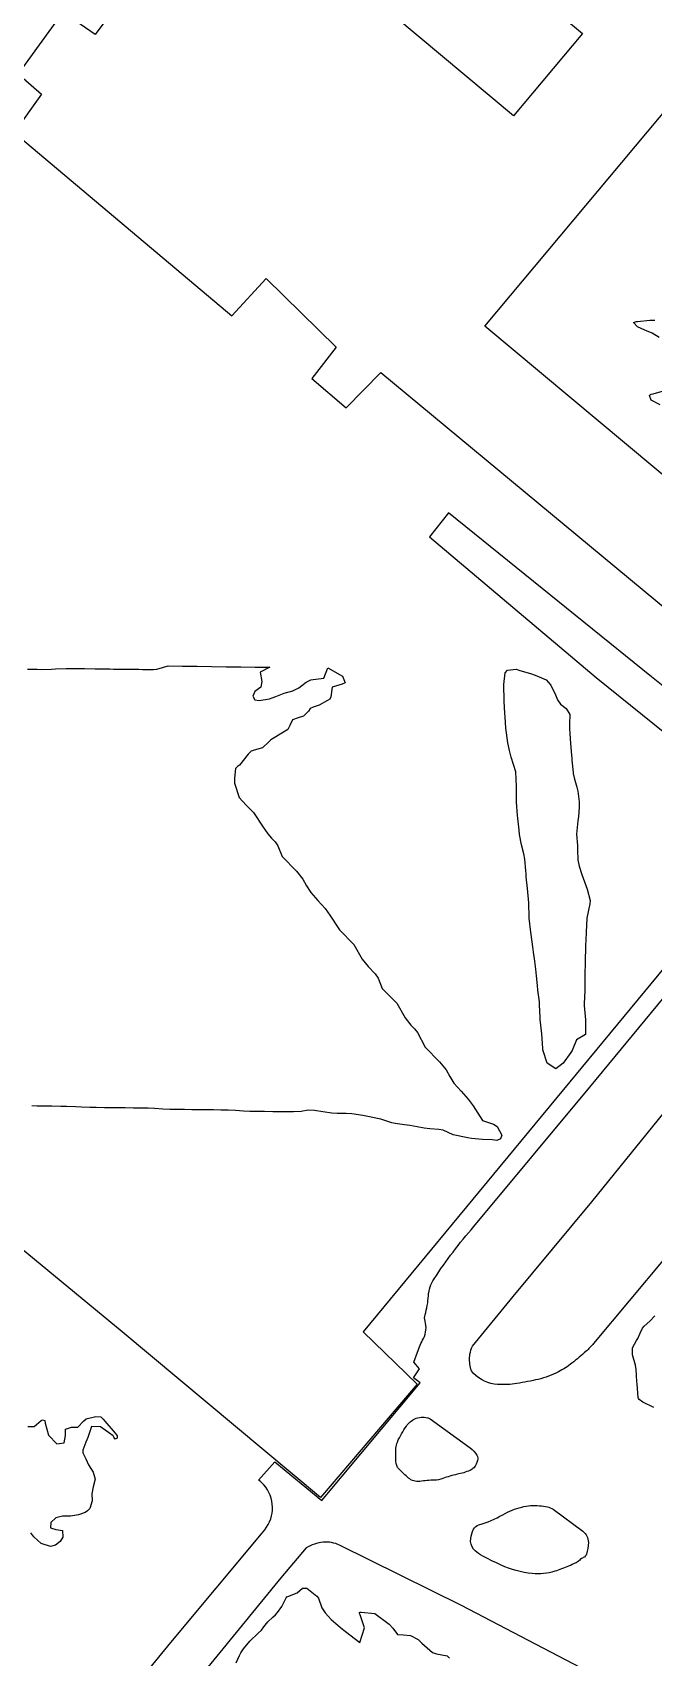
# Model space of a CAD drawing. Header units: metres. Extents: x 307586 to 320046, y 7427249 to 7434250.
# Drawn here: x 317742.7 to 317828.1, y 7431614.8 to 7431838.3 of the extents above; entities that cross this region are included whole.
import ezdxf

# ---------------------------------------------------------------- set-up
doc = ezdxf.new("R2010")
doc.units = ezdxf.units.M
doc.header["$MEASUREMENT"] = 0
for name, color, linetype in [('Curvas de Nivel 1m', 11, 'Continuous'), ('Edificações', 30, 'Continuous'), ('Vias Primárias', 230, 'Continuous')]:
    doc.layers.add(name, color=color, linetype=linetype)

msp = doc.modelspace()

# ---------------------------------------------------------------- linework, layer by layer
at = {"layer": 'Curvas de Nivel 1m', "elevation": 741, "flags": 128}
for points in [[(317828.9, 7431796.37), (317827.9, 7431796.97), (317826.9, 7431797.4), (317825.91, 7431797.83), (317825.35, 7431798.42), (317825.76, 7431798.57), (317825.92, 7431798.59), (317827.59, 7431798.73), (317827.93, 7431798.76), (317828.28, 7431798.74)], [(317829.03, 7431787.12), (317827.79, 7431787.75), (317827.54, 7431788.39), (317827.67, 7431788.53), (317827.8, 7431788.57), (317828.04, 7431788.63), (317829.81, 7431789.13)], [(317742, 7431750.74), (317743.33, 7431750.73), (317744, 7431750.71), (317745.33, 7431750.76), (317745.89, 7431750.8), (317747.34, 7431750.84), (317747.84, 7431750.83), (317749.34, 7431750.82), (317749.84, 7431750.81), (317751.34, 7431750.8), (317751.84, 7431750.79), (317753.34, 7431750.77), (317753.84, 7431750.76), (317755.34, 7431750.75), (317755.84, 7431750.74), (317757.34, 7431750.72), (317757.84, 7431750.71), (317759.34, 7431750.7), (317759.79, 7431750.75), (317761.34, 7431751.18), (317763.34, 7431751.15), (317765.34, 7431751.13), (317767.34, 7431751.1), (317769.34, 7431751.08), (317771.34, 7431751.06), (317773.34, 7431751.03), (317775.34, 7431751.01), (317774.03, 7431750.32), (317774.22, 7431749.02), (317774.09, 7431748.24), (317773.3, 7431747.65), (317772.99, 7431747.03), (317773.29, 7431746.52), (317773.86, 7431746.45), (317775.29, 7431746.64), (317776.15, 7431747), (317777.3, 7431747.45), (317778.49, 7431747.78), (317779.31, 7431748.18), (317779.76, 7431748.5), (317780.33, 7431748.95), (317780.98, 7431749.28), (317781.32, 7431749.3), (317782.76, 7431749.48), (317783.34, 7431750.91), (317785.33, 7431749.76), (317785.69, 7431748.88), (317785.31, 7431748.69), (317783.93, 7431748.28), (317783.73, 7431746.91), (317783.58, 7431746.62), (317783.29, 7431746.44), (317782.14, 7431745.79), (317781.28, 7431745.51), (317780.89, 7431745.33), (317780.68, 7431744.95), (317779.96, 7431744.25), (317779.26, 7431744.02), (317778.45, 7431743.77), (317778.1, 7431742.97), (317777.8, 7431742.42), (317777.23, 7431742.08), (317775.47, 7431741.01), (317775.34, 7431740.89), (317775.22, 7431740.72), (317774.33, 7431739.9), (317773.2, 7431739.58), (317772.77, 7431739.47), (317772.37, 7431739.04), (317771.18, 7431737.54), (317770.91, 7431737.33), (317770.61, 7431737.07), (317770.49, 7431735.73), (317770.48, 7431735.07), (317771.12, 7431733.06), (317772.11, 7431732.05), (317773.1, 7431731.03), (317774.41, 7431729.02), (317775.06, 7431728.08), (317775.56, 7431727.5), (317776.06, 7431726.99), (317776.46, 7431726.41), (317777.03, 7431724.98), (317779, 7431722.96), (317779.89, 7431721.85), (317780.4, 7431720.94), (317780.97, 7431720.03), (317781.96, 7431718.92), (317782.94, 7431717.81), (317783.6, 7431716.9), (317784.91, 7431714.89), (317786.88, 7431712.86), (317788.03, 7431710.85), (317788.85, 7431709.84), (317789.84, 7431708.82), (317790.24, 7431708.24), (317790.81, 7431706.81), (317792.79, 7431704.79), (317793.93, 7431702.78), (317794.75, 7431701.77), (317795.25, 7431701.26), (317795.64, 7431700.76), (317796.71, 7431698.74), (317798.69, 7431696.72), (317799.58, 7431695.61), (317800.09, 7431694.7), (317800.66, 7431693.79), (317801.65, 7431692.68), (317802.63, 7431691.57), (317803.29, 7431690.66), (317804.59, 7431688.65), (317806.1, 7431688.14), (317806.58, 7431687.8), (317807.25, 7431686.61), (317807.07, 7431686.12), (317806.57, 7431685.9), (317805.91, 7431685.98), (317804.57, 7431686.02), (317803.07, 7431686.17), (317802.57, 7431686.27), (317800.57, 7431686.69), (317799.19, 7431687.32), (317798.58, 7431687.39), (317797.35, 7431687.51), (317796.58, 7431687.6), (317795.58, 7431687.76), (317794.58, 7431687.94), (317793.86, 7431688.05), (317792.59, 7431688.25), (317792.13, 7431688.34), (317790.59, 7431688.81), (317788.6, 7431689.24), (317788.12, 7431689.33), (317786.6, 7431689.56), (317785.86, 7431689.62), (317784.6, 7431689.59), (317783.85, 7431689.65), (317782.61, 7431689.85), (317781.49, 7431690.04), (317780.61, 7431690.05), (317779.67, 7431689.89), (317778.61, 7431689.82), (317777.75, 7431689.83), (317776.61, 7431689.84), (317775.75, 7431689.85), (317774.61, 7431689.87), (317773.75, 7431689.88), (317772.61, 7431689.89), (317771.72, 7431689.93), (317770.61, 7431690.02), (317769.61, 7431690.07), (317768.61, 7431690.08), (317767.61, 7431690.09), (317766.61, 7431690.1), (317765.61, 7431690.12), (317764.61, 7431690.13), (317763.61, 7431690.14), (317762.61, 7431690.15), (317761.61, 7431690.16), (317760.61, 7431690.2), (317759.5, 7431690.3), (317758.61, 7431690.34), (317757.47, 7431690.35), (317756.61, 7431690.36), (317755.47, 7431690.38), (317754.61, 7431690.39), (317753.47, 7431690.4), (317752.61, 7431690.41), (317751.47, 7431690.42), (317750.61, 7431690.43), (317749.44, 7431690.48), (317748.61, 7431690.54), (317747.36, 7431690.58), (317746.61, 7431690.59), (317745.36, 7431690.61), (317744.61, 7431690.62), (317743.36, 7431690.63), (317742.61, 7431690.64)], [(317828.13, 7431649.16), (317826.63, 7431649.88), (317826.14, 7431650.25), (317826.04, 7431650.38), (317825.99, 7431650.53), (317825.83, 7431652.38), (317825.81, 7431652.75), (317825.73, 7431654.38), (317825.61, 7431654.98), (317825.21, 7431656.39), (317825.22, 7431657.39), (317825.78, 7431658.38), (317825.96, 7431658.67), (317826.25, 7431659.38), (317826.57, 7431660.07), (317826.83, 7431660.37), (317827.59, 7431661.04), (317828.28, 7431661.79)], [(317742.08, 7431646.53), (317742.93, 7431646.53), (317743.89, 7431647.36), (317744.09, 7431647.47), (317744.39, 7431647.36), (317744.43, 7431647.02), (317744.89, 7431645.35), (317746.05, 7431644.15), (317747.08, 7431644.3), (317747.26, 7431645.33), (317747.24, 7431646.16), (317748.08, 7431646.45), (317748.93, 7431646.46), (317749.74, 7431647.3), (317750.1, 7431647.58), (317751.43, 7431647.94), (317752.1, 7431647.87), (317752.41, 7431647.57), (317752.65, 7431647.26), (317754.07, 7431645.63), (317754.35, 7431645.24), (317754.35, 7431644.95), (317754.06, 7431644.82), (317753.91, 7431645.09), (317753.81, 7431645.24), (317752.08, 7431646.48), (317750.82, 7431646.55), (317750.4, 7431645.29), (317750.32, 7431645.02), (317750.05, 7431644.41), (317749.64, 7431643.3), (317749.65, 7431642.91), (317750.03, 7431642.1), (317750.42, 7431641.29), (317751.03, 7431640.26), (317751.34, 7431639.28), (317751.03, 7431638.23), (317750.87, 7431637.28), (317750.92, 7431636.32), (317750.57, 7431635.28), (317750.27, 7431634.95), (317749.94, 7431634.72), (317749.01, 7431634.38), (317747.93, 7431634.19), (317746.82, 7431634.22), (317745.93, 7431634), (317745.22, 7431633.35), (317745.17, 7431632.6), (317745.91, 7431632.37), (317746.81, 7431632.23), (317746.9, 7431631.33), (317746.5, 7431630.73), (317745.89, 7431630.23), (317745.18, 7431630.05), (317743.89, 7431630.43), (317742.88, 7431631.38), (317742.46, 7431631.93)], [(317770.7, 7431614.03), (317771.19, 7431615.04), (317771.34, 7431615.41), (317771.72, 7431615.95), (317772.59, 7431617.02), (317773.74, 7431618.13), (317774.21, 7431618.53), (317774.52, 7431618.99), (317775.07, 7431619.68), (317775.77, 7431620.33), (317776.12, 7431620.63), (317776.41, 7431620.97), (317776.99, 7431621.77), (317777.61, 7431622.96), (317777.68, 7431623.09), (317777.81, 7431623.15), (317779.11, 7431623.64), (317779.82, 7431624.32), (317780.45, 7431624.3), (317781.81, 7431623.21), (317782.02, 7431622.91), (317782.49, 7431621.6), (317782.93, 7431620.89), (317783.77, 7431620), (317785.07, 7431618.87), (317785.75, 7431618.36), (317787.73, 7431616.84), (317788.34, 7431618.83), (317787.78, 7431620.62), (317787.67, 7431620.84), (317787.66, 7431620.97), (317787.78, 7431621), (317787.92, 7431620.98), (317789.78, 7431620.81), (317791.76, 7431619.33), (317792.27, 7431618.78), (317792.91, 7431617.94), (317793.74, 7431617.89), (317794.7, 7431617.79), (317795.74, 7431617.23), (317796.23, 7431616.74), (317797.72, 7431615.45), (317798.26, 7431615.25), (317799.72, 7431615.01), (317800.06, 7431614.69)]]:
    msp.add_lwpolyline(points, dxfattribs=at)
msp.add_lwpolyline([(317809.21, 7431750.73), (317809.34, 7431750.67), (317809.56, 7431750.6), (317811.34, 7431750.09), (317812.07, 7431749.83), (317813.32, 7431749.25), (317813.99, 7431748.54), (317814.61, 7431747.22), (317814.92, 7431746.53), (317815.29, 7431745.94), (317816.08, 7431745.32), (317816.61, 7431744.51), (317816.56, 7431743.2), (317816.56, 7431742.51), (317816.61, 7431741.88), (317816.68, 7431740.51), (317816.82, 7431738.89), (317816.86, 7431738.51), (317816.89, 7431738.21), (317817.06, 7431736.5), (317817.07, 7431736.4), (317817.17, 7431735.79), (317817.57, 7431734.5), (317817.69, 7431733.95), (317817.87, 7431732.49), (317817.89, 7431731.72), (317817.77, 7431730.49), (317817.69, 7431729.89), (317817.54, 7431728.5), (317817.53, 7431728.03), (317817.63, 7431726.49), (317817.65, 7431725.89), (317817.71, 7431724.49), (317817.88, 7431723.63), (317818.24, 7431722.49), (317818.98, 7431720.48), (317819.38, 7431718.89), (317819.36, 7431718.47), (317818.93, 7431716.48), (317818.83, 7431714.57), (317818.82, 7431714.48), (317818.74, 7431712.63), (317818.73, 7431712.48), (317818.72, 7431710.63), (317818.71, 7431710.48), (317818.65, 7431708.66), (317818.65, 7431708.48), (317818.65, 7431706.64), (317818.65, 7431706.48), (317818.56, 7431704.72), (317818.56, 7431704.48), (317818.76, 7431702.48), (317818.74, 7431700.48), (317817.49, 7431699.74), (317817, 7431698.5), (317816.92, 7431698.29), (317816.71, 7431698.02), (317815.69, 7431696.52), (317814.69, 7431695.74), (317813.48, 7431696.54), (317812.88, 7431698.38), (317812.86, 7431698.55), (317812.74, 7431700.55), (317812.53, 7431702.55), (317812.51, 7431702.8), (317812.43, 7431704.55), (317812.4, 7431704.95), (317812.21, 7431706.56), (317812.13, 7431707.24), (317812.02, 7431708.56), (317811.92, 7431709.48), (317811.79, 7431710.56), (317811.62, 7431711.82), (317811.5, 7431712.56), (317811.26, 7431714.22), (317811.21, 7431714.57), (317811.01, 7431716.49), (317811.01, 7431716.57), (317810.95, 7431718.57), (317810.79, 7431720.57), (317810.61, 7431722.19), (317810.58, 7431722.58), (317810.56, 7431723.04), (317810.42, 7431724.59), (317810.28, 7431725.35), (317809.97, 7431726.59), (317809.69, 7431727.97), (317809.61, 7431728.59), (317809.44, 7431730.26), (317809.41, 7431730.6), (317809.28, 7431732.43), (317809.28, 7431732.6), (317809.24, 7431734.51), (317809.24, 7431734.6), (317809.17, 7431736.6), (317808.51, 7431738.61), (317808.29, 7431739.53), (317808.08, 7431740.61), (317807.87, 7431741.98), (317807.8, 7431742.61), (317807.69, 7431744.2), (317807.66, 7431744.62), (317807.58, 7431746.32), (317807.57, 7431746.62), (317807.52, 7431748.41), (317807.51, 7431748.62), (317807.71, 7431750.24), (317808.01, 7431750.61)], close=True, dxfattribs=at)
at = {"layer": 'Edificações'}
for points in [[(317778.7, 7431871.32), (317818.32, 7431838.18), (317808.85, 7431826.87), (317769.24, 7431860.01), (317747.13, 7431878.5), (317759.06, 7431892.76), (317770.09, 7431883.54), (317781.2, 7431896.83), (317792.28, 7431887.56), (317781.17, 7431874.27)], [(317761.76, 7431852.12), (317751.32, 7431838.07), (317746.86, 7431841.13), (317740.74, 7431832.64), (317743.94, 7431829.86), (317740.18, 7431824.57), (317770.12, 7431799.33), (317774.86, 7431804.48), (317784.47, 7431795.02), (317781.12, 7431790.71), (317785.86, 7431786.67), (317790.59, 7431791.54), (317833.79, 7431755.73)], [(317852.54, 7431776.61), (317863.7, 7431767.79), (317855.31, 7431757.77), (317844.79, 7431766.58), (317843.85, 7431765.36), (317804.89, 7431797.95), (317837.61, 7431837.06), (317844.75, 7431831.12), (317843.94, 7431807.8), (317859.46, 7431785.58), (317852.54, 7431776.61)], [(317846.37, 7431734.83), (317827.84, 7431749.67), (317799.9, 7431772.24), (317797.3, 7431768.96), (317820.2, 7431749.57), (317839.32, 7431734.19)], [(317829.69, 7431709.85), (317788.18, 7431659.57), (317795.6, 7431652.36), (317782.3, 7431636.8), (317755.03, 7431659.59), (317715.15, 7431692.43)]]:
    msp.add_lwpolyline(points, dxfattribs=at)
at = {"layer": 'Vias Primárias', "elevation": 749.3}
msp.add_lwpolyline([(317750.79, 7431603.46), (317761.74, 7431616.82), (317774.19, 7431631.8), (317774.64, 7431632.35, 0.36803), (317774.51, 7431638.53, 0.06617), (317773.8, 7431639.14), (317776.02, 7431641.68), (317782.47, 7431636.37), (317796.01, 7431652.54), (317795.09, 7431653.22), (317795.92, 7431654.5), (317795.13, 7431655.4), (317795.64, 7431656.78, -0.031148), (317796.46, 7431658.66, 0.192472), (317796.69, 7431661.05, -0.14315), (317796.69, 7431661.92, 0.055347), (317797.15, 7431664.53, -0.130094), (317797.93, 7431666.87, -0.035393), (317803.4, 7431674.04), (317819.33, 7431693.24), (317838.9, 7431716.93), (317854.15, 7431734.81), (317877.43, 7431762.81)], format="xyb", dxfattribs=at)
msp.add_lwpolyline([(317750.79, 7431603.46), (317761.74, 7431616.82), (317774.19, 7431631.8), (317774.64, 7431632.35, 0.36803), (317774.51, 7431638.53, 0.06617), (317773.8, 7431639.14), (317776.02, 7431641.68), (317782.47, 7431636.37), (317796.01, 7431652.54), (317795.09, 7431653.22), (317795.92, 7431654.5), (317795.13, 7431655.4), (317795.64, 7431656.78, -0.031148), (317796.46, 7431658.66, 0.192472), (317796.69, 7431661.05, -0.14315), (317796.69, 7431661.92, 0.055347), (317797.15, 7431664.53, -0.130094), (317797.93, 7431666.87, -0.035393), (317803.4, 7431674.04), (317819.33, 7431693.24), (317838.9, 7431716.93), (317854.15, 7431734.81), (317877.43, 7431762.81)], format="xyb", dxfattribs=at)
at = {"layer": 'Vias Primárias'}
for points in [[(317829.64, 7431669.7), (317819.86, 7431657.96, -0.036113), (317818.82, 7431656.89, -0.017049), (317816.89, 7431655.27, -0.044589), (317815.02, 7431654.06, -0.063979), (317812.26, 7431653.03, -0.019026), (317809.32, 7431652.46, -0.052383), (317806.67, 7431652.33, -0.190074), (317803.36, 7431653.86, -0.136799), (317802.93, 7431654.65, -0.089988), (317802.86, 7431656.48, -0.081525), (317803.21, 7431657.61), (317808.8, 7431664.41), (317819.63, 7431677.47), (317831.89, 7431692.64)], [(317829.64, 7431669.7), (317819.86, 7431657.96, -0.036113), (317818.82, 7431656.89, -0.017049), (317816.89, 7431655.27, -0.044589), (317815.02, 7431654.06, -0.063979), (317812.26, 7431653.03, -0.019026), (317809.32, 7431652.46, -0.052383), (317806.67, 7431652.33, -0.190074), (317803.36, 7431653.86, -0.136799), (317802.93, 7431654.65, -0.089988), (317802.86, 7431656.48, -0.081525), (317803.21, 7431657.61), (317808.8, 7431664.41), (317819.63, 7431677.47), (317831.89, 7431692.64)], [(317824.24, 7431610.12), (317801.69, 7431621.94), (317784.94, 7431630.21, 0.142148), (317782.67, 7431630.62, 0.108051), (317780.35, 7431629.84), (317776.87, 7431625.71), (317761.89, 7431607.45, 0.148163)], [(317824.24, 7431610.12), (317801.69, 7431621.94), (317784.94, 7431630.21, 0.142148), (317782.67, 7431630.62, 0.108051), (317780.35, 7431629.84), (317776.87, 7431625.71), (317761.89, 7431607.45, 0.148163)]]:
    msp.add_lwpolyline(points, format="xyb", dxfattribs=at)
for points in [[(317797.37, 7431647.59), (317802.87, 7431643.62, -0.10476), (317803.8, 7431642.6, -0.203191), (317803.9, 7431641.86, -0.10328), (317803.39, 7431640.88, -0.124917), (317802.87, 7431640.5, -0.048247), (317801.11, 7431639.97, 0.044278), (317799.11, 7431639.38, -0.088017), (317797.97, 7431639.16, 0.026461), (317795.95, 7431639, -0.210723), (317794.41, 7431639.46, -0.026211), (317793.09, 7431640.71, -0.186648), (317792.67, 7431641.71, -0.017371), (317792.69, 7431643.58, -0.092154), (317792.88, 7431644.4, -0.05078), (317794.13, 7431646.61, -0.121421), (317795.27, 7431647.59, -0.108982), (317796.14, 7431647.82, -0.062368), (317797.01, 7431647.74, -0.093772)], [(317797.37, 7431647.59), (317802.87, 7431643.62, -0.10476), (317803.8, 7431642.6, -0.203191), (317803.9, 7431641.86, -0.10328), (317803.39, 7431640.88, -0.124917), (317802.87, 7431640.5, -0.048247), (317801.11, 7431639.97, 0.044278), (317799.11, 7431639.38, -0.088017), (317797.97, 7431639.16, 0.026461), (317795.95, 7431639, -0.210723), (317794.41, 7431639.46, -0.026211), (317793.09, 7431640.71, -0.186648), (317792.67, 7431641.71, -0.017371), (317792.69, 7431643.58, -0.092154), (317792.88, 7431644.4, -0.05078), (317794.13, 7431646.61, -0.121421), (317795.27, 7431647.59, -0.108982), (317796.14, 7431647.82, -0.062368), (317797.01, 7431647.74, -0.093772)], [(317814.28, 7431635.16), (317818.36, 7431632.15, -0.237465), (317819.14, 7431630.6, -0.077358), (317818.89, 7431628.98, -0.22248), (317818.45, 7431628.51, 0.108614), (317817.96, 7431628.17, -0.09572), (317817.46, 7431627.8, -0.006769), (317816.41, 7431627.33, -0.029347), (317814.51, 7431626.62, -0.09887), (317811.42, 7431626.32, -0.083117), (317807.13, 7431627.48, -0.017819), (317804.29, 7431628.91, -0.096659), (317803.37, 7431629.67, -0.20996), (317802.97, 7431631.12, -0.077938), (317803.37, 7431632.41, -0.211042), (317804.1, 7431633.02, 0.058855), (317807.38, 7431634.41, -0.068696), (317809.99, 7431635.46, -0.083412), (317812.43, 7431635.65, -0.033998), (317813.51, 7431635.48, -0.088819)], [(317814.28, 7431635.16), (317818.36, 7431632.15, -0.237465), (317819.14, 7431630.6, -0.077358), (317818.89, 7431628.98, -0.22248), (317818.45, 7431628.51, 0.108614), (317817.96, 7431628.17, -0.09572), (317817.46, 7431627.8, -0.006769), (317816.41, 7431627.33, -0.029347), (317814.51, 7431626.62, -0.09887), (317811.42, 7431626.32, -0.083117), (317807.13, 7431627.48, -0.017819), (317804.29, 7431628.91, -0.096659), (317803.37, 7431629.67, -0.20996), (317802.97, 7431631.12, -0.077938), (317803.37, 7431632.41, -0.211042), (317804.1, 7431633.02, 0.058855), (317807.38, 7431634.41, -0.068696), (317809.99, 7431635.46, -0.083412), (317812.43, 7431635.65, -0.033998), (317813.51, 7431635.48, -0.088819)]]:
    msp.add_lwpolyline(points, format="xyb", close=True, dxfattribs=at)

doc.saveas('drawing.dxf')
